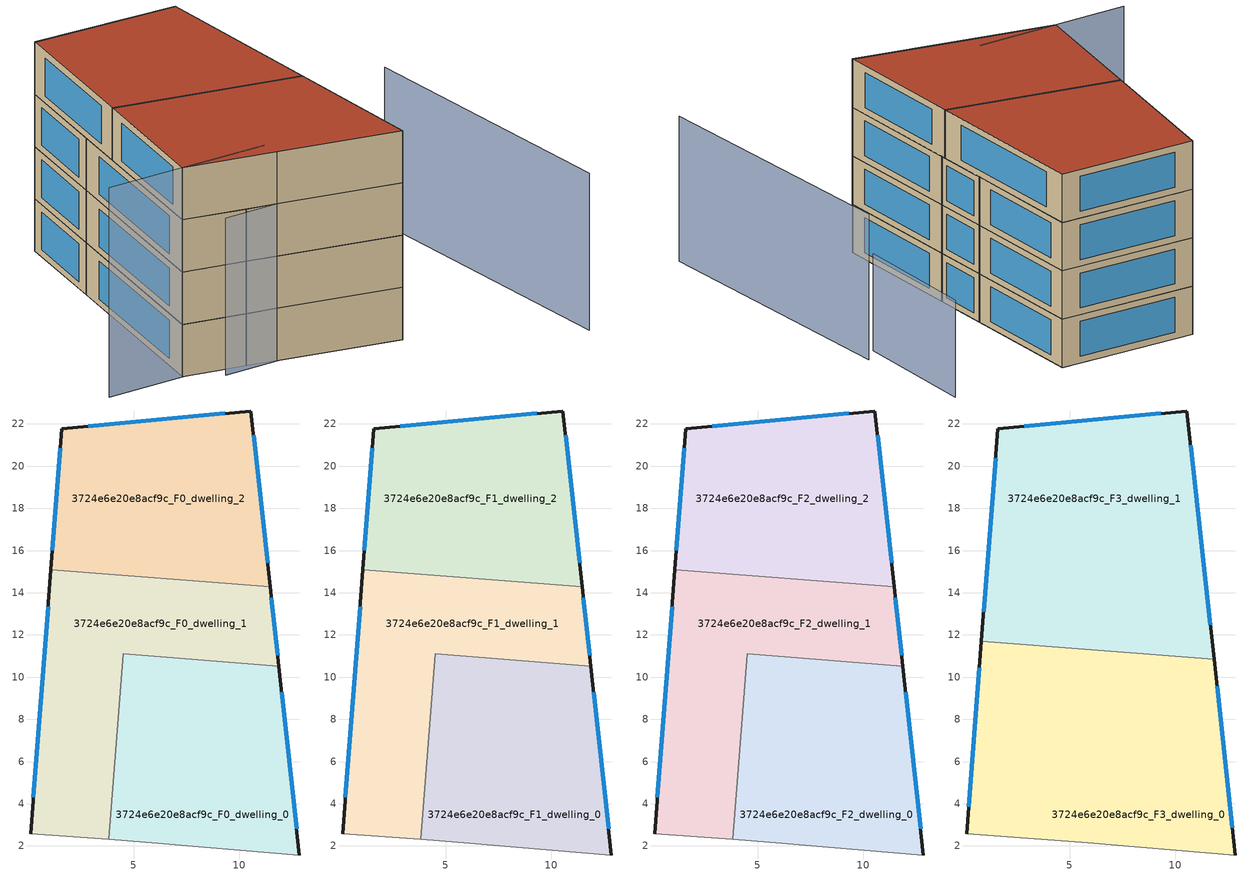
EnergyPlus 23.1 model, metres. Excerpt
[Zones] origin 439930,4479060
3724e6e20e8acf9c_F0_dwelling_0
 floor ground (EU_floor_Construction): 12.86,1.57 11.88,10.53 4.5,11.1 3.82,2.31 5.58,2.18 z0
 wall outside (EU_wall_Construction): 11.88,10.53 12.86,1.57 z0:3
 wall adiabatic (EU_wall_Construction): 12.86,1.57 5.58,2.18 3.82,2.31 z0:3
 wall to 3724e6e20e8acf9c_F0_dwelling_1 (EU_wall_Construction): 3.82,2.31 4.5,11.1 11.88,10.53 z0:3
 window (EU_Window_Construction): 12.01,9.29 12.72,2.82 z0.42:2.58
3724e6e20e8acf9c_F0_dwelling_1
 floor ground (EU_floor_Construction): 3.82,2.31 4.5,11.1 11.88,10.53 11.47,14.28 1.08,15.08 0.11,2.59 z0
 wall outside (EU_wall_Construction): 0.11,2.59 1.08,15.08 / 11.47,14.28 11.88,10.53 z0:3
 wall adiabatic (EU_wall_Construction): 3.82,2.31 0.11,2.59 z0:3
 wall to 3724e6e20e8acf9c_F0_dwelling_2 (EU_wall_Construction): 1.08,15.08 11.47,14.28 z0:3
 window (EU_Window_Construction): 0.25,4.32 0.94,13.35 / 11.53,13.76 11.82,11.05 z0.42:2.58
3724e6e20e8acf9c_F0_dwelling_2
 floor ground (EU_floor_Construction): 11.47,14.28 10.56,22.62 1.6,21.77 1.08,15.08 z0
 wall outside (EU_wall_Construction): 1.08,15.08 1.6,21.77 10.56,22.62 11.47,14.28 z0:3
 window (EU_Window_Construction): 1.15,16.01 1.53,20.84 / 2.84,21.88 9.31,22.5 / 10.68,21.46 11.34,15.43 z0.42:2.58
3724e6e20e8acf9c_F1_dwelling_0
 floor to 3724e6e20e8acf9c_F0_dwelling_0 (EU_floor_Construction): 12.86,1.57 11.88,10.53 4.5,11.1 3.82,2.31 5.58,2.18 z3
 wall outside (EU_wall_Construction): 11.88,10.53 12.86,1.57 z3:6
 wall adiabatic (EU_wall_Construction): 12.86,1.57 5.58,2.18 3.82,2.31 z3:6
 wall to 3724e6e20e8acf9c_F1_dwelling_1 (EU_wall_Construction): 3.82,2.31 4.5,11.1 11.88,10.53 z3:6
 window (EU_Window_Construction): 12.01,9.29 12.72,2.82 z3.42:5.58
3724e6e20e8acf9c_F1_dwelling_1
 floor to 3724e6e20e8acf9c_F0_dwelling_1 (EU_floor_Construction): 3.82,2.31 4.5,11.1 11.88,10.53 11.47,14.28 1.08,15.08 0.11,2.59 z3
 wall outside (EU_wall_Construction): 0.11,2.59 1.08,15.08 / 11.47,14.28 11.88,10.53 z3:6
 wall adiabatic (EU_wall_Construction): 3.82,2.31 0.11,2.59 z3:6
 wall to 3724e6e20e8acf9c_F1_dwelling_2 (EU_wall_Construction): 1.08,15.08 11.47,14.28 z3:6
 window (EU_Window_Construction): 0.25,4.32 0.94,13.35 / 11.53,13.76 11.82,11.05 z3.42:5.58
3724e6e20e8acf9c_F1_dwelling_2
 floor to 3724e6e20e8acf9c_F0_dwelling_2 (EU_floor_Construction): 11.47,14.28 10.56,22.62 1.6,21.77 1.08,15.08 z3
 wall outside (EU_wall_Construction): 1.08,15.08 1.6,21.77 10.56,22.62 11.47,14.28 z3:6
 window (EU_Window_Construction): 1.15,16.01 1.53,20.84 / 2.84,21.88 9.31,22.5 / 10.68,21.46 11.34,15.43 z3.42:5.58
3724e6e20e8acf9c_F2_dwelling_0
 floor to 3724e6e20e8acf9c_F1_dwelling_0 (EU_floor_Construction): 12.86,1.57 11.88,10.53 4.5,11.1 3.82,2.31 5.58,2.18 z6
 wall outside (EU_wall_Construction): 11.88,10.53 12.86,1.57 z6:9
 wall adiabatic (EU_wall_Construction): 12.86,1.57 5.58,2.18 3.82,2.31 z6:9
 wall to 3724e6e20e8acf9c_F2_dwelling_1 (EU_wall_Construction): 3.82,2.31 4.5,11.1 11.88,10.53 z6:9
 window (EU_Window_Construction): 12.01,9.29 12.72,2.82 z6.42:8.58
3724e6e20e8acf9c_F2_dwelling_1
 floor to 3724e6e20e8acf9c_F1_dwelling_1 (EU_floor_Construction): 3.82,2.31 4.5,11.1 11.88,10.53 11.47,14.28 1.08,15.08 0.11,2.59 z6
 wall outside (EU_wall_Construction): 0.11,2.59 1.08,15.08 / 11.47,14.28 11.88,10.53 z6:9
 wall adiabatic (EU_wall_Construction): 3.82,2.31 0.11,2.59 z6:9
 wall to 3724e6e20e8acf9c_F2_dwelling_2 (EU_wall_Construction): 1.08,15.08 11.47,14.28 z6:9
 window (EU_Window_Construction): 0.25,4.32 0.94,13.35 / 11.53,13.76 11.82,11.05 z6.42:8.58
3724e6e20e8acf9c_F2_dwelling_2
 floor to 3724e6e20e8acf9c_F1_dwelling_2 (EU_floor_Construction): 11.47,14.28 10.56,22.62 1.6,21.77 1.08,15.08 z6
 wall outside (EU_wall_Construction): 1.08,15.08 1.6,21.77 10.56,22.62 11.47,14.28 z6:9
 window (EU_Window_Construction): 1.15,16.01 1.53,20.84 / 2.84,21.88 9.31,22.5 / 10.68,21.46 11.34,15.43 z6.42:8.58
3724e6e20e8acf9c_F3_dwelling_0
 floor to 3724e6e20e8acf9c_F2_dwelling_0 (EU_floor_Construction): 12.86,1.57 11.88,10.53 4.5,11.1 3.82,2.31 5.58,2.18 z9
 floor to 3724e6e20e8acf9c_F2_dwelling_1 (EU_floor_Construction): 3.82,2.31 4.5,11.1 11.88,10.53 11.84,10.85 0.82,11.71 0.11,2.59 z9
 wall outside (EU_wall_Construction): 11.84,10.85 12.86,1.57 / 0.11,2.59 0.82,11.71 z9:12
 wall adiabatic (EU_wall_Construction): 12.86,1.57 5.58,2.18 0.11,2.59 z9:12
 wall to 3724e6e20e8acf9c_F3_dwelling_1 (EU_wall_Construction): 0.82,11.71 11.84,10.85 z9:12
 window (EU_Window_Construction): 11.98,9.57 12.72,2.86 / 0.21,3.85 0.72,10.44 z9.42:11.58
 roof outside (EU_roof_Construction): 11.84,10.85 12.86,1.57 5.58,2.18 0.11,2.59 0.82,11.71 z12
3724e6e20e8acf9c_F3_dwelling_1
 floor to 3724e6e20e8acf9c_F2_dwelling_2 (EU_floor_Construction): 11.47,14.28 10.56,22.62 1.6,21.77 1.08,15.08 z9
 floor to 3724e6e20e8acf9c_F2_dwelling_1 (EU_floor_Construction): 11.84,10.85 11.47,14.28 1.08,15.08 0.82,11.71 z9
 wall outside (EU_wall_Construction): 0.82,11.71 1.6,21.77 10.56,22.62 11.84,10.85 z9:12
 window (EU_Window_Construction): 0.93,13.1 1.49,20.37 / 2.84,21.88 9.31,22.5 / 10.74,20.98 11.66,12.49 z9.42:11.58
 roof outside (EU_roof_Construction): 10.56,22.62 11.84,10.85 0.82,11.71 1.6,21.77 z12
shading: 22.21,-1.98 19.74,16.23 / 2.25,1.72 12.65,3.13 z0:9; 18.86,15.17 18.07,23.57 z0:6; -4.64,1.97 5.43,3.28 z0:12
[Building]
EU S2 Campaign: North Axis=0; Terrain=City; Solar Distribution=FullExterior
[Site:Location]
Madrid: Latitude=40.5; Longitude=-3.5; Time Zone=1; Elevation=609
[SizingPeriod:WeatherFileDays]
AnnualSizingPeriod: Begin Month=1; Begin Day of Month=1; End Month=12; End Day of Month=31; Day of Week for Start Day=Monday; Use Weather File Daylight Saving Period=No; Use Weather File Rain and Snow Indicators=No
[MATERIAL]
EU_InternalMass_Material: Roughness=MediumRough; Thickness=0.1; Conductivity=1; Density=1800; Specific Heat=900; Thermal Absorptance=0.9; Solar Absorptance=0.7; Visible Absorptance=0.7
[MATERIAL:NOMASS] Roughness=MediumRough; Thermal Absorptance=0.9; Solar Absorptance=0.7; Visible Absorptance=0.7
Name | Thermal Resistance
EU_wall_NoMass | 1.60022
EU_roof_NoMass | 1.57597
EU_floor_NoMass | 0.470652
[WINDOWMATERIAL:SIMPLEGLAZINGSYSTEM]
EU_Window_SimpleGlazing: UFactor=3.28802; Solar Heat Gain Coefficient=0.85; Visible Transmittance=0.85
[CONSTRUCTION]
EU_wall_Construction: EU_wall_NoMass
EU_roof_Construction: EU_roof_NoMass
EU_floor_Construction: EU_floor_NoMass
EU_InternalMass_Construction: EU_InternalMass_Material
EU_Window_Construction: EU_Window_SimpleGlazing
[ZONE] Type=1; Multiplier=1; Ceiling Height=autocalculate; Floor Area=autocalculate; Part of Total Floor Area=Yes
Name | Volume
3724e6e20e8acf9c_F0_dwelling_0; 3724e6e20e8acf9c_F1_dwelling_0; 3724e6e20e8acf9c_F2_dwelling_0 | 218.085
3724e6e20e8acf9c_F3_dwelling_0 | 327.114
3724e6e20e8acf9c_F0_dwelling_1; 3724e6e20e8acf9c_F1_dwelling_1; 3724e6e20e8acf9c_F2_dwelling_1 | 218.086
3724e6e20e8acf9c_F3_dwelling_1 | 327.13
3724e6e20e8acf9c_F0_dwelling_2; 3724e6e20e8acf9c_F1_dwelling_2; 3724e6e20e8acf9c_F2_dwelling_2 | 218.075
[INTERNALMASS] Construction=EU_InternalMass_Construction
Name | Zone or ZoneList | Surface Area
3724e6e20e8acf9c_F0_dwelling_0_EU_InternalMass | 3724e6e20e8acf9c_F0_dwelling_0 | 72.6963
3724e6e20e8acf9c_F0_dwelling_1_EU_InternalMass | 3724e6e20e8acf9c_F0_dwelling_1 | 72.6954
3724e6e20e8acf9c_F0_dwelling_2_EU_InternalMass | 3724e6e20e8acf9c_F0_dwelling_2 | 72.6933
3724e6e20e8acf9c_F1_dwelling_0_EU_InternalMass | 3724e6e20e8acf9c_F1_dwelling_0 | 72.6963
3724e6e20e8acf9c_F1_dwelling_1_EU_InternalMass | 3724e6e20e8acf9c_F1_dwelling_1 | 72.6954
3724e6e20e8acf9c_F1_dwelling_2_EU_InternalMass | 3724e6e20e8acf9c_F1_dwelling_2 | 72.6933
3724e6e20e8acf9c_F2_dwelling_0_EU_InternalMass | 3724e6e20e8acf9c_F2_dwelling_0 | 72.6963
3724e6e20e8acf9c_F2_dwelling_1_EU_InternalMass | 3724e6e20e8acf9c_F2_dwelling_1 | 72.6954
3724e6e20e8acf9c_F2_dwelling_2_EU_InternalMass | 3724e6e20e8acf9c_F2_dwelling_2 | 72.6933
3724e6e20e8acf9c_F3_dwelling_0_EU_InternalMass | 3724e6e20e8acf9c_F3_dwelling_0 | 109.038
3724e6e20e8acf9c_F3_dwelling_1_EU_InternalMass | 3724e6e20e8acf9c_F3_dwelling_1 | 109.043
[OTHEREQUIPMENT] Fuel Type=Electricity; Design Level Calculation Method=Watts/Area; Power per Zone Floor Area=1; Fraction Latent=0; Fraction Radiant=0; Fraction Lost=0; Carbon Dioxide Generation Rate=0; EndUse Subcategory=EU_Step8_InternalGains
Name | Zone or ZoneList or Space or SpaceList | Schedule
EU_Step8_InternalGain_3724e6e20e8acf9c_F0_dwelling_0_f000 | 3724e6e20e8acf9c_F0_dwelling_0 | EU_Step8_GainSchedule_3724e6e20e8acf9c_F0_dwelling_0_f000
EU_Step8_InternalGain_3724e6e20e8acf9c_F0_dwelling_1_f000 | 3724e6e20e8acf9c_F0_dwelling_1 | EU_Step8_GainSchedule_3724e6e20e8acf9c_F0_dwelling_1_f000
EU_Step8_InternalGain_3724e6e20e8acf9c_F0_dwelling_2_f000 | 3724e6e20e8acf9c_F0_dwelling_2 | EU_Step8_GainSchedule_3724e6e20e8acf9c_F0_dwelling_2_f000
EU_Step8_InternalGain_3724e6e20e8acf9c_F1_dwelling_0_f000 | 3724e6e20e8acf9c_F1_dwelling_0 | EU_Step8_GainSchedule_3724e6e20e8acf9c_F1_dwelling_0_f000
EU_Step8_InternalGain_3724e6e20e8acf9c_F1_dwelling_1_f000 | 3724e6e20e8acf9c_F1_dwelling_1 | EU_Step8_GainSchedule_3724e6e20e8acf9c_F1_dwelling_1_f000
EU_Step8_InternalGain_3724e6e20e8acf9c_F1_dwelling_2_f000 | 3724e6e20e8acf9c_F1_dwelling_2 | EU_Step8_GainSchedule_3724e6e20e8acf9c_F1_dwelling_2_f000
EU_Step8_InternalGain_3724e6e20e8acf9c_F2_dwelling_0_f000 | 3724e6e20e8acf9c_F2_dwelling_0 | EU_Step8_GainSchedule_3724e6e20e8acf9c_F2_dwelling_0_f000
EU_Step8_InternalGain_3724e6e20e8acf9c_F2_dwelling_1_f000 | 3724e6e20e8acf9c_F2_dwelling_1 | EU_Step8_GainSchedule_3724e6e20e8acf9c_F2_dwelling_1_f000
EU_Step8_InternalGain_3724e6e20e8acf9c_F2_dwelling_2_f000 | 3724e6e20e8acf9c_F2_dwelling_2 | EU_Step8_GainSchedule_3724e6e20e8acf9c_F2_dwelling_2_f000
EU_Step8_InternalGain_3724e6e20e8acf9c_F3_dwelling_0_f000 | 3724e6e20e8acf9c_F3_dwelling_0 | EU_Step8_GainSchedule_3724e6e20e8acf9c_F3_dwelling_0_f000
EU_Step8_InternalGain_3724e6e20e8acf9c_F3_dwelling_1_f000 | 3724e6e20e8acf9c_F3_dwelling_1 | EU_Step8_GainSchedule_3724e6e20e8acf9c_F3_dwelling_1_f000
[ZONEVENTILATION:DESIGNFLOWRATE] Schedule=EU_AlwaysOn; Design Flow Rate Calculation Method=AirChanges/Hour; Air Changes per Hour=0.480704; Ventilation Type=Natural; Fan Pressure Rise=0; Fan Total Efficiency=1; Constant Term Coefficient=1; Temperature Term Coefficient=0; Velocity Term Coefficient=0; Velocity Squared Term Coefficient=0; Minimum Indoor Temperature=-100; Maximum Indoor Temperature=100; Delta Temperature=-100; Minimum Outdoor Temperature=-100; Maximum Outdoor Temperature=100; Maximum Wind Speed=40
Name | Zone or ZoneList or Space or SpaceList
EU_ConstantAir_3724e6e20e8acf9c_F0_dwelling_0 | 3724e6e20e8acf9c_F0_dwelling_0
EU_ConstantAir_3724e6e20e8acf9c_F0_dwelling_1 | 3724e6e20e8acf9c_F0_dwelling_1
EU_ConstantAir_3724e6e20e8acf9c_F0_dwelling_2 | 3724e6e20e8acf9c_F0_dwelling_2
EU_ConstantAir_3724e6e20e8acf9c_F1_dwelling_0 | 3724e6e20e8acf9c_F1_dwelling_0
EU_ConstantAir_3724e6e20e8acf9c_F1_dwelling_1 | 3724e6e20e8acf9c_F1_dwelling_1
EU_ConstantAir_3724e6e20e8acf9c_F1_dwelling_2 | 3724e6e20e8acf9c_F1_dwelling_2
EU_ConstantAir_3724e6e20e8acf9c_F2_dwelling_0 | 3724e6e20e8acf9c_F2_dwelling_0
EU_ConstantAir_3724e6e20e8acf9c_F2_dwelling_1 | 3724e6e20e8acf9c_F2_dwelling_1
EU_ConstantAir_3724e6e20e8acf9c_F2_dwelling_2 | 3724e6e20e8acf9c_F2_dwelling_2
EU_ConstantAir_3724e6e20e8acf9c_F3_dwelling_0 | 3724e6e20e8acf9c_F3_dwelling_0
EU_ConstantAir_3724e6e20e8acf9c_F3_dwelling_1 | 3724e6e20e8acf9c_F3_dwelling_1
[HVACTEMPLATE:THERMOSTAT] Constant Heating Setpoint=20; Constant Cooling Setpoint=50
EU_HeatOnly_3724e6e20e8acf9c_F0_dwelling_0; EU_HeatOnly_3724e6e20e8acf9c_F0_dwelling_1; EU_HeatOnly_3724e6e20e8acf9c_F0_dwelling_2; EU_HeatOnly_3724e6e20e8acf9c_F1_dwelling_0; EU_HeatOnly_3724e6e20e8acf9c_F1_dwelling_1; EU_HeatOnly_3724e6e20e8acf9c_F1_dwelling_2; EU_HeatOnly_3724e6e20e8acf9c_F2_dwelling_0; EU_HeatOnly_3724e6e20e8acf9c_F2_dwelling_1; EU_HeatOnly_3724e6e20e8acf9c_F2_dwelling_2; EU_HeatOnly_3724e6e20e8acf9c_F3_dwelling_0; EU_HeatOnly_3724e6e20e8acf9c_F3_dwelling_1
[HVACTEMPLATE:ZONE:IDEALLOADSAIRSYSTEM] System Availability Schedule=EU_AlwaysOn; Maximum Heating Supply Air Temperature=50; Minimum Cooling Supply Air Temperature=13; Maximum Heating Supply Air Humidity Ratio=0.0156; Minimum Cooling Supply Air Humidity Ratio=0.0077; Heating Limit=NoLimit; Cooling Limit=NoLimit; Heating Availability Schedule=EU_AlwaysOn; Cooling Availability Schedule=EU_CoolingOff; Dehumidification Control Type=ConstantSensibleHeatRatio; Cooling Sensible Heat Ratio=0.7; Dehumidification Setpoint=60; Humidification Control Type=None; Humidification Setpoint=30; Outdoor Air Method=None; Outdoor Air Flow Rate per Person=0.00944; Outdoor Air Flow Rate per Zone Floor Area=0; Outdoor Air Flow Rate per Zone=0; Demand Controlled Ventilation Type=None; Outdoor Air Economizer Type=NoEconomizer; Heat Recovery Type=None; Sensible Heat Recovery Effectiveness=0.7; Latent Heat Recovery Effectiveness=0.65
Name | Template Thermostat
3724e6e20e8acf9c_F0_dwelling_0 | EU_HeatOnly_3724e6e20e8acf9c_F0_dwelling_0
3724e6e20e8acf9c_F0_dwelling_1 | EU_HeatOnly_3724e6e20e8acf9c_F0_dwelling_1
3724e6e20e8acf9c_F0_dwelling_2 | EU_HeatOnly_3724e6e20e8acf9c_F0_dwelling_2
3724e6e20e8acf9c_F1_dwelling_0 | EU_HeatOnly_3724e6e20e8acf9c_F1_dwelling_0
3724e6e20e8acf9c_F1_dwelling_1 | EU_HeatOnly_3724e6e20e8acf9c_F1_dwelling_1
3724e6e20e8acf9c_F1_dwelling_2 | EU_HeatOnly_3724e6e20e8acf9c_F1_dwelling_2
3724e6e20e8acf9c_F2_dwelling_0 | EU_HeatOnly_3724e6e20e8acf9c_F2_dwelling_0
3724e6e20e8acf9c_F2_dwelling_1 | EU_HeatOnly_3724e6e20e8acf9c_F2_dwelling_1
3724e6e20e8acf9c_F2_dwelling_2 | EU_HeatOnly_3724e6e20e8acf9c_F2_dwelling_2
3724e6e20e8acf9c_F3_dwelling_0 | EU_HeatOnly_3724e6e20e8acf9c_F3_dwelling_0
3724e6e20e8acf9c_F3_dwelling_1 | EU_HeatOnly_3724e6e20e8acf9c_F3_dwelling_1
[SIZING:ZONE] Zone Cooling Design Supply Air Temperature Input Method=SupplyAirTemperature; Zone Cooling Design Supply Air Temperature=13; Zone Heating Design Supply Air Temperature Input Method=SupplyAirTemperature; Zone Heating Design Supply Air Temperature=50; Zone Cooling Design Supply Air Humidity Ratio=0.008; Zone Heating Design Supply Air Humidity Ratio=0.008; Cooling Design Air Flow Method=DesignDay; Cooling Design Air Flow Rate=0; Cooling Minimum Air Flow per Zone Floor Area=0.000762; Cooling Minimum Air Flow=0; Cooling Minimum Air Flow Fraction=0.2; Heating Design Air Flow Method=DesignDay; Heating Design Air Flow Rate=0; Heating Maximum Air Flow per Zone Floor Area=0.002032; Heating Maximum Air Flow=0.141576; Heating Maximum Air Flow Fraction=0.3; Account for Dedicated Outdoor Air System=No; Dedicated Outdoor Air System Control Strategy=NeutralSupplyAir; Dedicated Outdoor Air Low Setpoint Temperature for Design=autosize; Dedicated Outdoor Air High Setpoint Temperature for Design=autosize; Zone Load Sizing Method=Sensible Load Only No Latent Load; Zone Latent Cooling Design Supply Air Humidity Ratio Input Method=HumidityRatioDifference; Zone Cooling Design Supply Air Humidity Ratio Difference=0.005; Zone Latent Heating Design Supply Air Humidity Ratio Input Method=HumidityRatioDifference; Zone Humidification Design Supply Air Humidity Ratio Difference=0.005
3724e6e20e8acf9c_F0_dwelling_0; 3724e6e20e8acf9c_F0_dwelling_1; 3724e6e20e8acf9c_F0_dwelling_2; 3724e6e20e8acf9c_F1_dwelling_0; 3724e6e20e8acf9c_F1_dwelling_1; 3724e6e20e8acf9c_F1_dwelling_2; 3724e6e20e8acf9c_F2_dwelling_0; 3724e6e20e8acf9c_F2_dwelling_1; 3724e6e20e8acf9c_F2_dwelling_2; 3724e6e20e8acf9c_F3_dwelling_0; 3724e6e20e8acf9c_F3_dwelling_1
[SCHEDULE:CONSTANT]
Name | Hourly Value
EU_AlwaysOn | 1
EU_CoolingOff | 0
[SCHEDULE:FILE] Column Number=1; Rows to Skip at Top=0; Number of Hours of Data=8760; Column Separator=Comma; Interpolate to Timestep=No; Minutes per Item=60; Adjust Schedule for Daylight Savings=Yes
Name | File
EU_Step8_GainSchedule_3724e6e20e8acf9c_F0_dwelling_0_f000 | ../../schedules/3724e6e20e8acf9c/3724e6e20e8acf9c_F0_dwelling_0_f000_gain.csv
EU_Step8_GainSchedule_3724e6e20e8acf9c_F0_dwelling_1_f000 | ../../schedules/3724e6e20e8acf9c/3724e6e20e8acf9c_F0_dwelling_1_f000_gain.csv
EU_Step8_GainSchedule_3724e6e20e8acf9c_F0_dwelling_2_f000 | ../../schedules/3724e6e20e8acf9c/3724e6e20e8acf9c_F0_dwelling_2_f000_gain.csv
EU_Step8_GainSchedule_3724e6e20e8acf9c_F1_dwelling_0_f000 | ../../schedules/3724e6e20e8acf9c/3724e6e20e8acf9c_F1_dwelling_0_f000_gain.csv
EU_Step8_GainSchedule_3724e6e20e8acf9c_F1_dwelling_1_f000 | ../../schedules/3724e6e20e8acf9c/3724e6e20e8acf9c_F1_dwelling_1_f000_gain.csv
EU_Step8_GainSchedule_3724e6e20e8acf9c_F1_dwelling_2_f000 | ../../schedules/3724e6e20e8acf9c/3724e6e20e8acf9c_F1_dwelling_2_f000_gain.csv
EU_Step8_GainSchedule_3724e6e20e8acf9c_F2_dwelling_0_f000 | ../../schedules/3724e6e20e8acf9c/3724e6e20e8acf9c_F2_dwelling_0_f000_gain.csv
EU_Step8_GainSchedule_3724e6e20e8acf9c_F2_dwelling_1_f000 | ../../schedules/3724e6e20e8acf9c/3724e6e20e8acf9c_F2_dwelling_1_f000_gain.csv
EU_Step8_GainSchedule_3724e6e20e8acf9c_F2_dwelling_2_f000 | ../../schedules/3724e6e20e8acf9c/3724e6e20e8acf9c_F2_dwelling_2_f000_gain.csv
EU_Step8_GainSchedule_3724e6e20e8acf9c_F3_dwelling_0_f000 | ../../schedules/3724e6e20e8acf9c/3724e6e20e8acf9c_F3_dwelling_0_f000_gain.csv
EU_Step8_GainSchedule_3724e6e20e8acf9c_F3_dwelling_1_f000 | ../../schedules/3724e6e20e8acf9c/3724e6e20e8acf9c_F3_dwelling_1_f000_gain.csv
